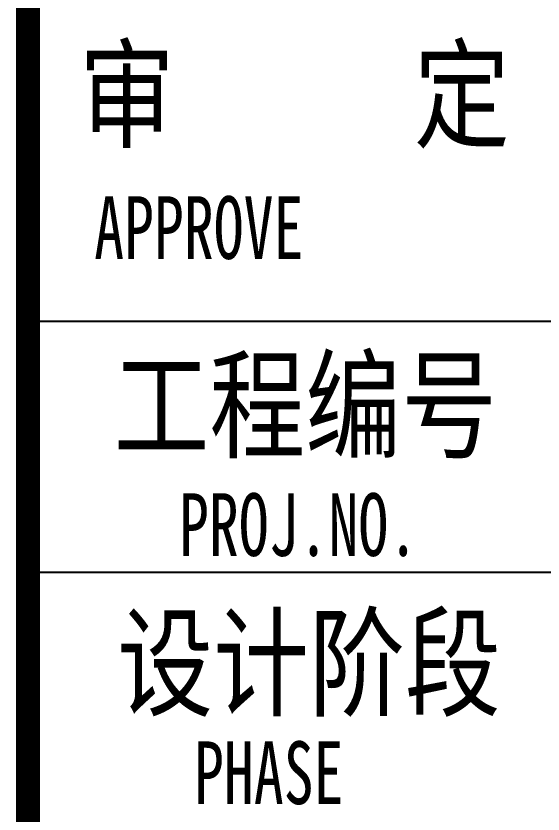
# Model space of a CAD drawing. Extents: x -266287 to 275962, y -324567 to 363765.
# Drawn here: x -141723 to -139623, y 176442 to 179622 of the extents above; entities that cross this region are included whole.
import ezdxf
from ezdxf.enums import TextEntityAlignment as Align

# ---------------------------------------------------------------- set-up
doc = ezdxf.new("R2010")
doc.units = 0
doc.header["$LTSCALE"] = 1000
doc.layers.get('0').update_dxf_attribs({"linetype": 'CONTINUOUS'})
doc.layers.add('0-TK', color=4, linetype='CONTINUOUS')
doc.layers.add('PUB_TITLE', color=4, linetype='CONTINUOUS')
doc.styles.add('-黑体', font='simhei.ttf', dxfattribs={"width": 0.8})

msp = doc.modelspace()

# ---------------------------------------------------------------- linework, layer by layer
at = {"layer": '0-TK', "const_width": 95.99085}
msp.add_lwpolyline([(-141674.65945, 173406.19076), (-141674.65945, 213406.19076)], dxfattribs=at)
at = {"layer": 'PUB_TITLE'}
for p, q in [((-141674.65945, 178406.19076), (-137465.20461, 178406.19076)), ((-141674.65945, 177406.19076), (-137465.20461, 177406.19076))]:
    msp.add_line(p, q, dxfattribs=at)

# ---------------------------------------------------------------- texts
at = {"style": '-黑体'}
for s, height, width, p in [('审     定', 350, 0.8, (-141471.95064, 179132.90832)), ('APPROVE', 250, 0.7, (-141411.11012, 178653.56396))]:
    msp.add_text(s, height=height, dxfattribs=dict(at, width=width)).set_placement(p)
for s, height, width, p in [('工程编号', 350, 0.8, (-141334.08256, 178071.47433)), ('PROJ.NO.', 250, 0.7, (-141073.17806, 177595.21964)), ('设计阶段', 350, 0.8, (-141319.00177, 177044.03875)), ('PHASE', 250, 0.7, (-141013.34794, 176606.58328))]:
    msp.add_text(s, height=height, dxfattribs=dict(at, width=width)).set_placement(p, align=Align.MIDDLE_LEFT)

doc.saveas('drawing.dxf')
